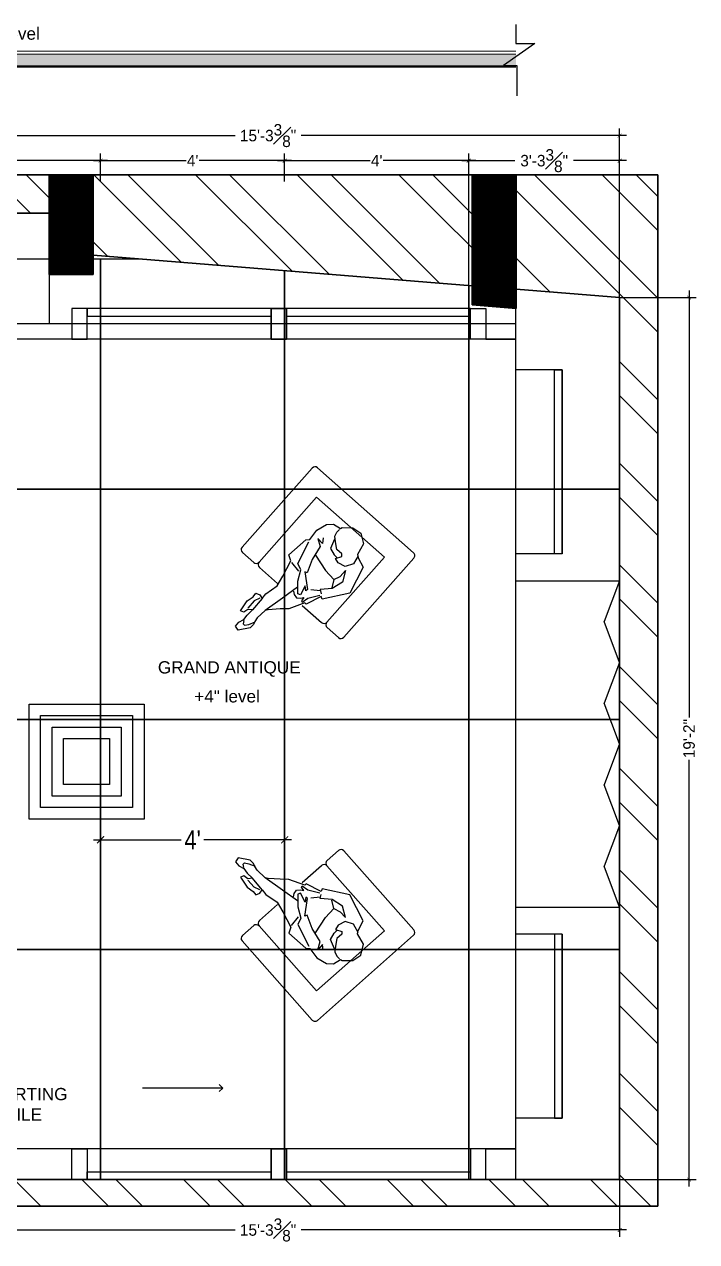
# Model space of a CAD drawing. Header units: inches. Extents: x -109431 to 29005, y -34715 to -1756.
# Drawn here: x -53399.9 to -53224.6, y -17464.5 to -17147 of the extents above; entities that cross this region are included whole.
import ezdxf
from ezdxf.lldxf.tags import DXFTag

# ---------------------------------------------------------------- set-up
doc = ezdxf.new("R2010")
doc.units = ezdxf.units.IN
doc.header["$LTSCALE"] = 0.05
doc.header["$MEASUREMENT"] = 0
doc.header["$PDMODE"] = 3
doc.header["$PDSIZE"] = -4
doc.linetypes.add('ACAD_ISO03W100', pattern=[30, 12, -18])
doc.linetypes.add('DASHED2', pattern=[0.375, 0.25, -0.125])
doc.layers.get('Defpoints').update_dxf_attribs({"linetype": 'DASHED2'})
for name, color, linetype in [('Column', 6, 'Continuous'), ('Flooring Hatch', 251, 'Continuous'), ('Flooring Layout', 7, 'Continuous'), ('Furniture Layout Dotted', 8, 'Continuous'), ('Furniture text & dimension', 7, 'Continuous')]:
    doc.layers.add(name, color=color, linetype=linetype)
for name, color, linetype, lineweight in [('FURNITURE', 1, 'Continuous', 18), ('hatch', 7, 'Continuous', 25), ('WALL', 7, 'Continuous', 35)]:
    doc.layers.add(name, color=color, linetype=linetype, lineweight=lineweight)
doc.styles.add('9-128OF1-4', font='ARIALN.TTF', dxfattribs={"height": 3.0792})
doc.styles.add('PDF Arial', font='arial.ttf')
doc.styles.add('style2', font='stylu.ttf')
tags = doc.linetypes.add('A2-XREF-115_FURN$0$DASHED', pattern=[0.75, 0.5, -0.25]).pattern_tags.tags
tags[6:7] = [DXFTag(74, 4), DXFTag(75, 0), DXFTag(340, '0'), DXFTag(46, 1.0), DXFTag(50, 0.0), DXFTag(44, 0.0), DXFTag(45, 0.0)]
tags[4:5] = [DXFTag(74, 4), DXFTag(75, 0), DXFTag(340, '0'), DXFTag(46, 1.0), DXFTag(50, 0.0), DXFTag(44, 0.0), DXFTag(45, 0.0)]
doc.dimstyles.new('DIM 1-4', dxfattribs={"dimtxt": 3.0792, "dimasz": 1.82, "dimexe": 1.82, "dimexo": 0, "dimgap": 0.09, "dimtad": 0, "dimzin": 0, "dimdsep": 46, "dimlunit": 4, "dimtxsty": '9-128OF1-4', "dimblk": 'ARCHTICK', "dimcen": 1.8125, "dimdle": 1.82, "dimclrd": 8, "dimclre": 8, "dimadec": 0, "dimazin": 0, "dimtfac": 1, "dimtofl": 0, "dimtmove": 0, "dimatfit": 3, "dimldrblk": 'OPEN90', "dimfxl": 1, "dimtolj": 1, "dimtzin": 0, "dimlwd": -1, "dimarcsym": 0})
pattern_1 = [(315, (-49465.42508, 67077.06675), (0.08838834765, 0.08838834765), [])]

# ---------------------------------------------------------------- blocks, each defined once
blk = doc.blocks.new('atlantis')
at = {"layer": 'Furniture Layout Dotted', "linetype": 'A2-XREF-115_FURN$0$DASHED', "ltscale": 250}
for p, q in [((-54421.71, -15539.88), (-54380.71, -15539.88)), ((-54380.71, -15539.88), (-54380.71, -15555.88)), ((-54369.21, -15555.88), (-54369.21, -15550.88)), ((-54369.21, -15550.88), (-54369.21, -15550.88)), ((-54369.21, -15550.88), (-54270.42, -15558.84)), ((-54380.71, -15555.88), (-54369.21, -15555.88)), ((-54380.71, -15555.88), (-54380.71, -15568.77)), ((-54258.92, -15559.77), (-54231.92, -15561.94)), ((-54270.42, -15563.84), (-54258.92, -15564.77)), ((-54231.92, -15791.94), (-54231.92, -15561.94)), ((-54370.78, -15564.77), (-54374.78, -15564.77)), ((-54374.78, -15564.77), (-54374.78, -15572.77)), ((-54322.78, -15564.77), (-54370.78, -15564.77)), ((-54370.78, -15564.77), (-54370.78, -15566.77)), ((-54370.78, -15572.77), (-54370.78, -15564.77)), ((-54370.78, -15566.77), (-54322.78, -15566.77)), ((-54318.78, -15564.77), (-54322.78, -15564.77)), ((-54322.78, -15564.77), (-54322.78, -15572.77)), ((-54322.78, -15566.77), (-54322.78, -15564.77)), ((-54322.78, -15564.77), (-54318.78, -15564.77)), ((-54322.78, -15572.77), (-54322.78, -15564.77)), ((-54270.78, -15564.77), (-54318.78, -15564.77)), ((-54318.78, -15564.77), (-54318.78, -15566.77)), ((-54318.78, -15572.77), (-54318.78, -15564.77)), ((-54318.78, -15564.77), (-54318.78, -15572.77)), ((-54318.78, -15566.77), (-54270.78, -15566.77)), ((-54270.78, -15566.77), (-54270.78, -15564.77)), ((-54270.78, -15564.77), (-54266.78, -15564.77)), ((-54270.78, -15572.77), (-54270.78, -15564.77)), ((-54266.78, -15564.77), (-54266.78, -15572.77)), ((-54258.95, -15791.94), (-54258.95, -15564.76)), ((-54382.64, -15568.77), (-54419.28, -15568.77)), ((-54258.95, -15568.77), (-54382.64, -15568.77)), ((-54382.64, -15572.77), (-54415.28, -15572.77)), ((-54258.95, -15572.77), (-54382.64, -15572.77)), ((-54374.78, -15572.77), (-54370.78, -15572.77)), ((-54322.78, -15572.77), (-54318.78, -15572.77)), ((-54318.78, -15572.77), (-54322.78, -15572.77)), ((-54266.78, -15572.77), (-54270.78, -15572.77)), ((-54266.78, -15572.77), (-54258.95, -15572.77)), ((-54246.94, -15580.76), (-54258.95, -15580.77)), ((-54248.94, -15628.76), (-54248.94, -15580.76)), ((-54248.94, -15580.76), (-54246.94, -15580.76)), ((-54246.94, -15580.76), (-54246.94, -15628.76)), ((-54246.94, -15628.76), (-54246.94, -15580.76)), ((-54330.38, -15627), (-54312.1, -15606.37)), ((-54310.72, -15606.29), (-54285.65, -15628.49)), ((-54310.95, -15613.97), (-54325.96, -15630.92)), ((-54310.93, -15613.99), (-54325.95, -15630.93)), ((-54293.25, -15629.65), (-54310.95, -15613.97)), ((-54293.25, -15629.65), (-54310.93, -15613.99)), ((-54327.35, -15631), (-54330.3, -15628.39)), ((-54308.26, -15646.59), (-54293.25, -15629.65)), ((-54308.26, -15646.59), (-54293.25, -15629.65)), ((-54285.57, -15629.88), (-54303.84, -15650.51)), ((-54246.94, -15628.76), (-54258.94, -15628.77)), ((-54246.94, -15628.76), (-54248.94, -15628.76)), ((-54325.86, -15632.32), (-54321.18, -15636.46)), ((-54258.94, -15635.81), (-54231.92, -15635.81)), ((-54231.92, -15635.81), (-54235.92, -15646.44)), ((-54231.92, -15635.81), (-54231.92, -15720.88)), ((-54314.71, -15642.2), (-54309.65, -15646.68)), ((-54231.92, -15657.08), (-54235.92, -15646.44)), ((-54305.23, -15650.59), (-54308.18, -15647.98)), ((-54231.92, -15657.08), (-54235.92, -15667.71)), ((-54385.92, -15667.94), (-54355.92, -15667.94)), ((-54385.92, -15697.94), (-54385.92, -15667.94)), ((-54355.92, -15667.94), (-54355.92, -15697.94)), ((-54231.92, -15678.34), (-54235.92, -15667.71)), ((-54382.92, -15670.94), (-54358.92, -15670.94)), ((-54382.92, -15694.94), (-54382.92, -15670.94)), ((-54358.92, -15670.94), (-54358.92, -15694.94)), ((-54379.92, -15673.94), (-54361.92, -15673.94)), ((-54379.92, -15691.94), (-54379.92, -15673.94)), ((-54361.92, -15673.94), (-54361.92, -15691.94)), ((-54376.92, -15688.94), (-54376.92, -15676.94)), ((-54376.92, -15676.94), (-54364.92, -15676.94)), ((-54376.92, -15676.94), (-54364.92, -15676.94)), ((-54376.92, -15688.94), (-54376.92, -15676.94)), ((-54364.92, -15676.94), (-54364.92, -15688.94)), ((-54364.92, -15676.94), (-54364.92, -15688.94)), ((-54231.92, -15678.34), (-54235.92, -15688.98)), ((-54364.92, -15688.94), (-54376.92, -15688.94)), ((-54364.92, -15688.94), (-54376.92, -15688.94)), ((-54231.92, -15699.61), (-54235.92, -15688.98)), ((-54361.92, -15691.94), (-54379.92, -15691.94)), ((-54358.92, -15694.94), (-54382.92, -15694.94)), ((-54355.92, -15697.94), (-54385.92, -15697.94)), ((-54231.92, -15699.61), (-54235.92, -15710.24)), ((-54305.23, -15706.11), (-54308.18, -15708.72)), ((-54285.57, -15726.82), (-54303.84, -15706.19)), ((-54314.71, -15714.5), (-54309.65, -15710.02)), ((-54308.26, -15710.11), (-54293.25, -15727.05)), ((-54308.26, -15710.11), (-54293.25, -15727.05)), ((-54231.92, -15720.88), (-54235.92, -15710.24)), ((-54325.86, -15724.38), (-54321.18, -15720.24)), ((-54258.94, -15720.88), (-54231.92, -15720.88)), ((-54258.94, -15720.88), (-54246.94, -15720.88)), ((-54327.35, -15725.7), (-54330.3, -15728.31)), ((-54310.95, -15742.73), (-54325.96, -15725.78)), ((-54310.93, -15742.72), (-54325.95, -15725.77)), ((-54293.25, -15727.05), (-54310.95, -15742.73)), ((-54293.25, -15727.05), (-54310.93, -15742.72)), ((-54310.72, -15750.41), (-54285.65, -15728.21)), ((-54246.94, -15727.92), (-54258.94, -15727.92)), ((-54246.94, -15727.92), (-54248.94, -15727.92)), ((-54248.94, -15727.92), (-54248.94, -15775.92)), ((-54246.94, -15775.92), (-54246.94, -15727.92)), ((-54246.94, -15727.92), (-54246.94, -15775.92)), ((-54330.38, -15729.7), (-54312.1, -15750.33)), ((-54246.94, -15775.92), (-54258.95, -15775.92)), ((-54248.94, -15775.92), (-54246.94, -15775.92)), ((-54258.95, -15783.92), (-54415.28, -15783.92)), ((-54374.78, -15791.92), (-54374.78, -15783.92)), ((-54374.78, -15783.92), (-54370.78, -15783.92)), ((-54370.78, -15783.92), (-54370.78, -15791.92)), ((-54322.78, -15791.92), (-54322.78, -15783.92)), ((-54322.78, -15783.92), (-54318.78, -15783.92)), ((-54318.78, -15783.92), (-54322.78, -15783.92)), ((-54322.78, -15783.92), (-54322.78, -15791.92)), ((-54318.78, -15783.92), (-54318.78, -15791.92)), ((-54318.78, -15791.92), (-54318.78, -15783.92)), ((-54266.78, -15783.92), (-54270.78, -15783.92)), ((-54270.78, -15783.92), (-54270.78, -15791.92)), ((-54266.78, -15791.92), (-54266.78, -15783.92)), ((-54266.78, -15783.92), (-54258.95, -15783.92)), ((-54660.71, -15791.88), (-54231.92, -15791.94)), ((-54370.78, -15791.92), (-54374.78, -15791.92)), ((-54370.78, -15791.92), (-54370.78, -15789.92)), ((-54370.78, -15789.92), (-54322.78, -15789.92)), ((-54322.78, -15791.92), (-54370.78, -15791.92)), ((-54322.78, -15789.92), (-54322.78, -15791.92)), ((-54318.78, -15791.92), (-54322.78, -15791.92)), ((-54322.78, -15791.92), (-54318.78, -15791.92)), ((-54318.78, -15791.92), (-54318.78, -15789.92)), ((-54318.78, -15789.92), (-54270.78, -15789.92)), ((-54270.78, -15791.92), (-54318.78, -15791.92)), ((-54270.78, -15789.92), (-54270.78, -15791.92)), ((-54270.78, -15791.92), (-54266.78, -15791.92)), ((-54246.94, -15791.94), (-54246.94, -15791.94))]:
    blk.add_line(p, q, dxfattribs=at)
for points in [[(-54327.64, -15643.34), (-54328.88, -15643.23), (-54329.95, -15643.94), (-54330.79, -15643.64), (-54329.01, -15641.01), (-54327.49, -15639.93), (-54326.79, -15639), (-54325.76, -15639.47), (-54325.12, -15640.37), (-54324.14, -15639.14), (-54321.21, -15637.08), (-54319.78, -15634.59), (-54317.68, -15630.59), (-54318.18, -15629.04), (-54313.73, -15625.13), (-54312.74, -15625.01), (-54310.89, -15622.56), (-54308.4, -15621.11), (-54306.53, -15621), (-54304.7, -15622.18), (-54304.31, -15621.86), (-54301.49, -15621.93), (-54299.41, -15623.33), (-54298.71, -15626.16), (-54300.25, -15628.89), (-54300.13, -15629.76), (-54298.81, -15632.26), (-54302.27, -15639.04), (-54309.51, -15640.59), (-54309.78, -15639.91), (-54313.65, -15641.9), (-54313.97, -15641.51), (-54318.21, -15643.06), (-54320.44, -15643.08), (-54323.53, -15643.32), (-54324.34, -15643.49), (-54326.4, -15645.43), (-54327.04, -15646.41), (-54327.4, -15647.19), (-54328.29, -15648.07), (-54331.36, -15648.66), (-54332.07, -15647.59), (-54331.19, -15646.6), (-54329.89, -15645.88), (-54329.08, -15644.71)], [(-54327.64, -15713.36), (-54328.88, -15713.47), (-54329.95, -15712.76), (-54330.79, -15713.06), (-54329.01, -15715.69), (-54327.49, -15716.78), (-54326.79, -15717.7), (-54325.76, -15717.23), (-54325.12, -15716.33), (-54324.14, -15717.57), (-54321.21, -15719.62), (-54319.78, -15722.11), (-54317.68, -15726.11), (-54318.18, -15727.66), (-54313.73, -15731.57), (-54312.74, -15731.69), (-54310.89, -15734.14), (-54308.4, -15735.59), (-54306.53, -15735.7), (-54304.7, -15734.52), (-54304.31, -15734.84), (-54301.49, -15734.77), (-54299.41, -15733.37), (-54298.71, -15730.54), (-54300.25, -15727.81), (-54300.13, -15726.94), (-54298.81, -15724.44), (-54302.27, -15717.66), (-54309.51, -15716.11), (-54309.78, -15716.79), (-54313.65, -15714.8), (-54313.97, -15715.19), (-54318.21, -15713.64), (-54320.44, -15713.63), (-54323.53, -15713.38), (-54324.34, -15713.21), (-54326.4, -15711.27), (-54327.04, -15710.29), (-54327.4, -15709.51), (-54328.29, -15708.63), (-54331.36, -15708.04), (-54332.07, -15709.11), (-54331.19, -15710.1), (-54329.89, -15710.82), (-54329.08, -15711.99)]]:
    blk.add_lwpolyline(points, close=True, dxfattribs=at)
for points in [[(-54309.25, -15624.57), (-54309.39, -15626.1), (-54310.59, -15624.71), (-54310.05, -15626.84), (-54312.13, -15630.2), (-54313.44, -15633.68), (-54313.99, -15633.42), (-54313.35, -15638.07), (-54313.75, -15638.39), (-54313.94, -15637.11), (-54315.15, -15639.47), (-54315.81, -15639.22), (-54315.83, -15635.88), (-54315.08, -15632.9), (-54315.88, -15631.3), (-54312.94, -15625.61)], [(-54300.11, -15629.23), (-54301.33, -15631.36), (-54303.51, -15632.08), (-54305.33, -15631.13), (-54306.05, -15629.94), (-54304.38, -15629.43), (-54304.36, -15628.79), (-54305.66, -15627.63), (-54306.01, -15625.66), (-54306.22, -15624.15), (-54305.7, -15623.06), (-54304.98, -15622.37)], [(-54306.24, -15624.91), (-54307.32, -15627.38), (-54306.34, -15629.02), (-54305.65, -15629.74)], [(-54317.48, -15630.99), (-54315.64, -15633.28)], [(-54311.26, -15629.09), (-54308.61, -15633.09), (-54306.48, -15635.43), (-54304.77, -15634.62), (-54303.39, -15633.07), (-54304.21, -15636.11), (-54306.92, -15637.8), (-54310.01, -15638.04), (-54309.77, -15639.14)], [(-54306.48, -15635.43), (-54306.99, -15637.63)], [(-54325.71, -15640.29), (-54327.25, -15641.02), (-54328.9, -15642.88)], [(-54325.12, -15640.37), (-54327.64, -15643.34)], [(-54315.91, -15637.46), (-54319.85, -15640.28), (-54324.34, -15643.49)], [(-54316.96, -15638.52), (-54316.8, -15639.34), (-54316.16, -15640.23), (-54315.1, -15640.29), (-54314.29, -15640.12), (-54314.88, -15641.04), (-54314.74, -15641.38), (-54313.27, -15640.35), (-54310.1, -15639.52)], [(-54309.99, -15638.39), (-54312.41, -15638.13)], [(-54329.93, -15646.17), (-54330.11, -15647), (-54329.74, -15647.33), (-54328.58, -15647.15), (-54326.92, -15646.52)], [(-54329.93, -15710.53), (-54330.11, -15709.7), (-54329.74, -15709.37), (-54328.58, -15709.55), (-54326.92, -15710.18)], [(-54325.12, -15716.33), (-54327.64, -15713.36)], [(-54315.91, -15719.24), (-54319.85, -15716.42), (-54324.34, -15713.21)], [(-54325.71, -15716.41), (-54327.25, -15715.68), (-54328.9, -15713.82)], [(-54316.96, -15718.18), (-54316.8, -15717.37), (-54316.16, -15716.47), (-54315.1, -15716.41), (-54314.29, -15716.58), (-54314.88, -15715.66), (-54314.74, -15715.32), (-54313.27, -15716.35), (-54310.1, -15717.19)], [(-54309.25, -15732.13), (-54309.39, -15730.6), (-54310.59, -15731.99), (-54310.05, -15729.86), (-54312.13, -15726.5), (-54313.44, -15723.02), (-54313.99, -15723.28), (-54313.35, -15718.63), (-54313.75, -15718.31), (-54313.94, -15719.59), (-54315.15, -15717.23), (-54315.81, -15717.48), (-54315.83, -15720.83), (-54315.08, -15723.8), (-54315.88, -15725.4), (-54312.94, -15731.09)], [(-54309.99, -15718.31), (-54312.41, -15718.57)], [(-54311.26, -15727.61), (-54308.61, -15723.61), (-54306.48, -15721.28), (-54304.77, -15722.08), (-54303.39, -15723.63), (-54304.21, -15720.59), (-54306.92, -15718.9), (-54310.01, -15718.66), (-54309.77, -15717.56)], [(-54306.48, -15721.28), (-54306.99, -15719.07)], [(-54317.48, -15725.71), (-54315.64, -15723.42)], [(-54300.11, -15727.47), (-54301.33, -15725.34), (-54303.51, -15724.62), (-54305.33, -15725.57), (-54306.05, -15726.76), (-54304.38, -15727.27), (-54304.36, -15727.91), (-54305.66, -15729.07), (-54306.01, -15731.04), (-54306.22, -15732.55), (-54305.7, -15733.64), (-54304.98, -15734.33)], [(-54306.24, -15731.79), (-54307.32, -15729.32), (-54306.34, -15727.68), (-54305.65, -15726.96)]]:
    blk.add_lwpolyline(points, dxfattribs=at)
for centre, start, end in [((-54311.37, -15607.03), 48.4607, 138.4607), ((-54329.64, -15627.65), 138.4607, 228.4607), ((-54326.7, -15630.26), 228.4607, 318.4607), ((-54325.21, -15631.58), 138.4607, 228.4607), ((-54286.31, -15629.23), 318.4607, 48.4607), ((-54309, -15645.94), 228.4607, 318.4607), ((-54307.53, -15647.25), 138.4607, 228.4607), ((-54304.58, -15649.86), 228.4607, 318.4607), ((-54304.58, -15706.84), 41.5393, 131.5393), ((-54309, -15710.76), 41.5393, 131.5393), ((-54307.53, -15709.45), 131.5393, 221.5393), ((-54326.7, -15726.44), 41.5393, 131.5393), ((-54325.21, -15725.12), 131.5393, 221.5393), ((-54329.64, -15729.05), 131.5393, 221.5393), ((-54286.31, -15727.47), 311.5393, 41.5393), ((-54311.37, -15749.67), 221.5393, 311.5393)]:
    blk.add_arc(centre, 0.984, start, end, dxfattribs=at)
blk = doc.blocks.new('_ArchTick')
at = {"color": 0, "const_width": 0.15}
blk.add_lwpolyline([(-0.5, -0.5), (0.5, 0.5)], dxfattribs=at)
blk = doc.blocks.new('*D304')
at = {"layer": 'Defpoints', "color": 0, "ltscale": 50, "transparency": 16777216}
for p in [(-53380.04, -17182.57), (-53380.04, -17188.01), (-53428.04, -17198.01)]:
    blk.add_point(p, dxfattribs=at)
at = {"layer": 'Furniture text & dimension', "color": 8, "ltscale": 50, "transparency": 16777216}
for p, q in [((-53429.86, -17182.57), (-53405.76, -17182.57)), ((-53378.22, -17182.57), (-53402.33, -17182.57))]:
    blk.add_line(p, q, dxfattribs=at)
at = {"layer": 'Furniture text & dimension', "color": 8, "lineweight": -2, "ltscale": 50, "transparency": 16777216}
for p, q in [((-53428.04, -17198.01), (-53428.04, -17180.75)), ((-53380.04, -17188.01), (-53380.04, -17180.75))]:
    blk.add_line(p, q, dxfattribs=at)
at = {"layer": 'Furniture text & dimension', "color": 8, "ltscale": 50, "transparency": 16777216, "rotation": 180}
blk.add_blockref('_ArchTick', (-53428.04, -17182.57), dxfattribs=at)
at = {"layer": 'Furniture text & dimension', "color": 8, "ltscale": 50, "transparency": 16777216}
blk.add_blockref('_ArchTick', (-53380.04, -17182.57), dxfattribs=at)
at = {"layer": 'Furniture text & dimension', "color": 0, "ltscale": 50, "transparency": 16777216, "insert": (-53404.04, -17182.57), "char_height": 3, "attachment_point": 5, "style": 'style2'}
blk.add_mtext("\\A1;4'", dxfattribs=at)
blk = doc.blocks.new('_Open90')
at = {"color": 0, "linetype": 'ByBlock', "lineweight": -2}
for p, q in [((0, 0), (-1, 0)), ((-0.5, 0.5), (0, 0)), ((0, 0), (-0.5, -0.5))]:
    blk.add_line(p, q, dxfattribs=at)
blk = doc.blocks.new('*D305')
at = {"layer": 'Defpoints', "color": 0, "ltscale": 50, "transparency": 16777216}
for p in [(-53332.04, -17182.57), (-53380.04, -17188.01), (-53332.04, -17188.01)]:
    blk.add_point(p, dxfattribs=at)
at = {"layer": 'Furniture text & dimension', "color": 8, "ltscale": 50, "transparency": 16777216}
for p, q in [((-53381.86, -17182.57), (-53357.76, -17182.57)), ((-53330.22, -17182.57), (-53354.33, -17182.57))]:
    blk.add_line(p, q, dxfattribs=at)
at = {"layer": 'Furniture text & dimension', "color": 8, "lineweight": -2, "ltscale": 50, "transparency": 16777216}
for p, q in [((-53380.04, -17188.01), (-53380.04, -17180.75)), ((-53332.04, -17188.01), (-53332.04, -17180.75))]:
    blk.add_line(p, q, dxfattribs=at)
at = {"layer": 'Furniture text & dimension', "color": 8, "ltscale": 50, "transparency": 16777216, "rotation": 180}
blk.add_blockref('_ArchTick', (-53380.04, -17182.57), dxfattribs=at)
at = {"layer": 'Furniture text & dimension', "color": 8, "ltscale": 50, "transparency": 16777216}
blk.add_blockref('_ArchTick', (-53332.04, -17182.57), dxfattribs=at)
at = {"layer": 'Furniture text & dimension', "color": 0, "ltscale": 50, "transparency": 16777216, "insert": (-53356.04, -17182.57), "char_height": 3, "attachment_point": 5, "style": 'style2'}
blk.add_mtext("\\A1;4'", dxfattribs=at)
blk = doc.blocks.new('*D306')
at = {"layer": 'Defpoints', "color": 0, "ltscale": 50, "transparency": 16777216}
for p in [(-53284.04, -17182.57), (-53332.04, -17188.01), (-53284.04, -17188.01)]:
    blk.add_point(p, dxfattribs=at)
at = {"layer": 'Furniture text & dimension', "color": 8, "ltscale": 50, "transparency": 16777216}
for p, q in [((-53333.86, -17182.57), (-53309.76, -17182.57)), ((-53282.22, -17182.57), (-53306.33, -17182.57))]:
    blk.add_line(p, q, dxfattribs=at)
at = {"layer": 'Furniture text & dimension', "color": 8, "lineweight": -2, "ltscale": 50, "transparency": 16777216}
for p, q in [((-53332.04, -17188.01), (-53332.04, -17180.75)), ((-53284.04, -17188.01), (-53284.04, -17180.75))]:
    blk.add_line(p, q, dxfattribs=at)
at = {"layer": 'Furniture text & dimension', "color": 8, "ltscale": 50, "transparency": 16777216, "rotation": 180}
blk.add_blockref('_ArchTick', (-53332.04, -17182.57), dxfattribs=at)
at = {"layer": 'Furniture text & dimension', "color": 8, "ltscale": 50, "transparency": 16777216}
blk.add_blockref('_ArchTick', (-53284.04, -17182.57), dxfattribs=at)
at = {"layer": 'Furniture text & dimension', "color": 0, "ltscale": 50, "transparency": 16777216, "insert": (-53308.04, -17182.57), "char_height": 3, "attachment_point": 5, "style": 'style2'}
blk.add_mtext("\\A1;4'", dxfattribs=at)
blk = doc.blocks.new('*D307')
at = {"layer": 'Defpoints', "color": 0, "ltscale": 50, "transparency": 16777216}
for p in [(-53244.68, -17182.57), (-53284.04, -17216.9), (-53244.68, -17220.07)]:
    blk.add_point(p, dxfattribs=at)
at = {"layer": 'Furniture text & dimension', "color": 8, "ltscale": 50, "transparency": 16777216}
for p, q in [((-53285.86, -17182.57), (-53272, -17182.57)), ((-53242.86, -17182.57), (-53256.72, -17182.57))]:
    blk.add_line(p, q, dxfattribs=at)
at = {"layer": 'Furniture text & dimension', "color": 8, "lineweight": -2, "ltscale": 50, "transparency": 16777216}
for p, q in [((-53284.04, -17216.9), (-53284.04, -17180.75)), ((-53244.68, -17220.07), (-53244.68, -17180.75))]:
    blk.add_line(p, q, dxfattribs=at)
at = {"layer": 'Furniture text & dimension', "color": 8, "ltscale": 50, "transparency": 16777216, "rotation": 180}
blk.add_blockref('_ArchTick', (-53284.04, -17182.57), dxfattribs=at)
at = {"layer": 'Furniture text & dimension', "color": 8, "ltscale": 50, "transparency": 16777216}
blk.add_blockref('_ArchTick', (-53244.68, -17182.57), dxfattribs=at)
at = {"layer": 'Furniture text & dimension', "color": 0, "ltscale": 50, "transparency": 16777216, "insert": (-53264.36, -17182.57), "char_height": 3, "attachment_point": 5, "style": 'style2'}
blk.add_mtext('\\A1;3\'-3{\\H1x;\\S3#8;}"', dxfattribs=at)
blk = doc.blocks.new('*D336')
at = {"layer": 'Defpoints', "color": 0, "ltscale": 50, "transparency": 16777216}
for p in [(-53380.04, -17358.27), (-53380.04, -17359.68), (-53332.04, -17358.27)]:
    blk.add_point(p, dxfattribs=at)
at = {"layer": 'Flooring Layout', "color": 8, "linetype": 'ACAD_ISO03W100', "ltscale": 50, "transparency": 16777216}
for p, q in [((-53381.86, -17359.68), (-53358.1, -17359.68)), ((-53330.22, -17359.68), (-53353.98, -17359.68))]:
    blk.add_line(p, q, dxfattribs=at)
at = {"layer": 'Flooring Layout', "color": 8, "linetype": 'ACAD_ISO03W100', "lineweight": -2, "ltscale": 50, "transparency": 16777216}
for p, q in [((-53380.04, -17358.27), (-53380.04, -17361.5)), ((-53332.04, -17358.27), (-53332.04, -17361.5))]:
    blk.add_line(p, q, dxfattribs=at)
at = {"layer": 'Flooring Layout', "color": 8, "ltscale": 50, "transparency": 16777216, "xscale": 1.82, "yscale": 1.82, "zscale": 1.82, "rotation": 180}
blk.add_blockref('_ArchTick', (-53380.04, -17359.68), dxfattribs=at)
at = {"layer": 'Flooring Layout', "color": 8, "ltscale": 50, "transparency": 16777216, "xscale": 1.82, "yscale": 1.82, "zscale": 1.82}
blk.add_blockref('_ArchTick', (-53332.04, -17359.68), dxfattribs=at)
at = {"layer": 'Flooring Layout', "color": 0, "ltscale": 50, "transparency": 16777216, "insert": (-53356.04, -17359.68), "char_height": 3.0792, "attachment_point": 5, "style": '9-128OF1-4', "bg_fill": 3, "box_fill_scale": 1.25, "bg_fill_color": 256, "bg_fill_true_color": 13158600, "bg_fill_transparency": 0}
blk.add_mtext("\\A1;{\\H1.6238x;4'}", dxfattribs=at)
blk = doc.blocks.new('*D339')
at = {"layer": 'Defpoints', "color": 0, "ltscale": 50, "transparency": 16777216}
for p in [(-53244.68, -17176.03), (-53428.04, -17186.23), (-53244.68, -17186.23)]:
    blk.add_point(p, dxfattribs=at)
at = {"layer": 'Furniture text & dimension', "color": 8, "ltscale": 50, "transparency": 16777216}
for p, q in [((-53429.86, -17176.03), (-53344.96, -17176.03)), ((-53242.86, -17176.03), (-53327.77, -17176.03))]:
    blk.add_line(p, q, dxfattribs=at)
at = {"layer": 'Furniture text & dimension', "color": 8, "lineweight": -2, "ltscale": 50, "transparency": 16777216}
for p, q in [((-53428.04, -17186.23), (-53428.04, -17174.21)), ((-53244.68, -17186.23), (-53244.68, -17174.21))]:
    blk.add_line(p, q, dxfattribs=at)
at = {"layer": 'Furniture text & dimension', "color": 8, "ltscale": 50, "transparency": 16777216, "rotation": 180}
blk.add_blockref('_ArchTick', (-53428.04, -17176.03), dxfattribs=at)
at = {"layer": 'Furniture text & dimension', "color": 8, "ltscale": 50, "transparency": 16777216}
blk.add_blockref('_ArchTick', (-53244.68, -17176.03), dxfattribs=at)
at = {"layer": 'Furniture text & dimension', "color": 0, "ltscale": 50, "transparency": 16777216, "insert": (-53336.36, -17176.03), "char_height": 3, "attachment_point": 5, "style": 'style2'}
blk.add_mtext('\\A1;15\'-3{\\H1x;\\S3#8;}"', dxfattribs=at)
blk = doc.blocks.new('*D357')
at = {"layer": 'Defpoints', "color": 0, "ltscale": 50, "transparency": 16777216}
for p in [(-53244.68, -17218.29), (-53244.68, -17448.29), (-53226.57, -17448.29)]:
    blk.add_point(p, dxfattribs=at)
at = {"layer": 'Furniture text & dimension', "color": 8, "lineweight": -2, "ltscale": 50, "transparency": 16777216}
for p, q in [((-53244.68, -17218.29), (-53224.75, -17218.29)), ((-53244.68, -17448.29), (-53224.75, -17448.29))]:
    blk.add_line(p, q, dxfattribs=at)
at = {"layer": 'Furniture text & dimension', "color": 8, "ltscale": 50, "transparency": 16777216}
for p, q in [((-53226.57, -17216.47), (-53226.57, -17327.76)), ((-53226.57, -17450.11), (-53226.57, -17338.83))]:
    blk.add_line(p, q, dxfattribs=at)
for p, rotation in [((-53226.57, -17218.29), 90), ((-53226.57, -17448.29), 270)]:
    blk.add_blockref('_ArchTick', p, dxfattribs=dict(at, rotation=rotation))
at = {"layer": 'Furniture text & dimension', "color": 0, "ltscale": 50, "transparency": 16777216, "insert": (-53226.57, -17333.29), "char_height": 3, "attachment_point": 5, "rotation": 90, "style": 'style2'}
blk.add_mtext('\\A1;19\'-2"', dxfattribs=at)
blk = doc.blocks.new('*D358')
at = {"layer": 'Defpoints', "color": 0, "ltscale": 50, "transparency": 16777216}
for p in [(-53428.04, -17448.27), (-53244.68, -17448.29), (-53244.68, -17461.43)]:
    blk.add_point(p, dxfattribs=at)
at = {"layer": 'Furniture text & dimension', "color": 8, "lineweight": -2, "ltscale": 50, "transparency": 16777216}
for p, q in [((-53428.04, -17448.27), (-53428.04, -17463.25)), ((-53244.68, -17448.29), (-53244.68, -17463.25))]:
    blk.add_line(p, q, dxfattribs=at)
at = {"layer": 'Furniture text & dimension', "color": 8, "ltscale": 50, "transparency": 16777216}
for p, q in [((-53429.86, -17461.43), (-53344.96, -17461.43)), ((-53242.86, -17461.43), (-53327.77, -17461.43))]:
    blk.add_line(p, q, dxfattribs=at)
at = {"layer": 'Furniture text & dimension', "color": 8, "ltscale": 50, "transparency": 16777216, "rotation": 180}
blk.add_blockref('_ArchTick', (-53428.04, -17461.43), dxfattribs=at)
at = {"layer": 'Furniture text & dimension', "color": 8, "ltscale": 50, "transparency": 16777216}
blk.add_blockref('_ArchTick', (-53244.68, -17461.43), dxfattribs=at)
at = {"layer": 'Furniture text & dimension', "color": 0, "ltscale": 50, "transparency": 16777216, "insert": (-53336.36, -17461.43), "char_height": 3, "attachment_point": 5, "style": 'style2'}
blk.add_mtext('\\A1;15\'-3{\\H1x;\\S3#8;}"', dxfattribs=at)

msp = doc.modelspace()

# ---------------------------------------------------------------- hatches: boundary and pattern name
at = {"layer": 'Column', "ltscale": 0.25}
h = msp.add_hatch(dxfattribs=at)
h.set_pattern_fill('ANSI31', color=1, angle=270)
h.set_pattern_definition(pattern_1)
h.paths.add_polyline_path([(-53381.97755, -17212.2335), (-53381.97755, -17186.2335), (-53393.47755, -17186.2335), (-53393.47755, -17212.2335)])
h = msp.add_hatch(dxfattribs=at)
h.set_pattern_fill('ANSI31', color=1, angle=270)
h.set_pattern_definition(pattern_1)
h.paths.add_polyline_path([(-53271.68125, -17221.11953), (-53271.68125, -17186.2335), (-53283.18125, -17186.2335), (-53283.18125, -17220.19303)])
at = {"layer": 'FURNITURE', "ltscale": 50}
h = msp.add_hatch(dxfattribs=at)
h.set_pattern_fill('AR-SAND', color=44, scale=0.5)
h.set_pattern_definition([(37.5, (-755.2002, 576.6796), (-0.031496679, 0.963411885), [0, -0.76, 0, -0.85, 0, -0.8125]), (7.5, (-755.2002, 576.6796), (0.884888353, 1.411073033), [0, -0.41, 0, -0.685, 0, -0.2625]), (327.5, (-755.8152, 576.6796), (1.557070931, 0.002829527), [0, -0.25, 0, -0.9, 0, -1.175]), (317.5, (-755.8152, 576.6796), (1.503063302, 0.438837782), [0, -0.125, 0, -0.59, 0, -0.675])])
h.paths.add_polyline_path([(-53428.0423, -17158.04147), (-53271.67917, -17158.04147), (-53271.7497, -17155.54147), (-53271.71443, -17154.79147), (-53429.0423, -17154.79147), (-53429.0423, -17155.66647), (-53428.5423, -17155.54147), (-53428.0423, -17155.76946)])
at = {"layer": 'hatch', "ltscale": 0.25}
h = msp.add_hatch(dxfattribs=at)
h.set_pattern_fill('ANSI32', color=8, scale=50, angle=270)
h.set_pattern_definition([(315, (-1616.29, 0.002), (13.258252, 13.258252), []), (315, (-1616.29, -8.837), (13.258252, 13.258252), [])])
h.paths.add_polyline_path([(-53244.68125, -17218.29479), (-53244.68125, -17448.29479), (-53673.47797, -17448.2335), (-53673.47797, -17455.2335), (-53234.68125, -17455.2335), (-53234.68125, -17186.2335), (-53417.45879, -17186.2335), (-53417.45879, -17196.2335), (-53393.47755, -17196.2335), (-53381.97755, -17196.2335), (-53381.97755, -17207.2335), (-53283.18125, -17215.19303), (-53271.68125, -17216.11953)])
h.paths.add_polyline_path([(-53272.09569, -17215.08883), (-53272.09569, -17222.18024), (-53263.85285, -17222.18024), (-53263.85285, -17215.08883)], flags=24)

# ---------------------------------------------------------------- linework, layer by layer
at = {"layer": 'Flooring Layout', "ltscale": 50}
for p, q in [((-53271.71443, -17147.02677), (-53271.71443, -17152.04973)), ((-53266.76016, -17152.04973), (-53274.99305, -17157.8007)), ((-53271.71443, -17152.04973), (-53266.76016, -17152.04973)), ((-53274.99305, -17157.8007), (-53271.49585, -17157.8007)), ((-53271.49585, -17157.8007), (-53271.49585, -17165.66274)), ((-53428.0423, -17448.26858), (-53244.68125, -17448.29479))]:
    msp.add_line(p, q, dxfattribs=at)
at = {"layer": 'Flooring Layout', "color": 9, "ltscale": 50, "true_color": 0xc7c8ca}
for points in [[(-53393.47755, -17208.26858), (-53428.0423, -17208.26858), (-53428.0423, -17196.2335), (-53393.47755, -17196.2335)], [(-53380.0423, -17268.26858), (-53428.0423, -17268.26858), (-53428.0423, -17328.26858), (-53380.0423, -17328.26858)], [(-53332.0423, -17268.26858), (-53380.0423, -17268.26858), (-53380.0423, -17328.26858), (-53332.0423, -17328.26858)], [(-53284.0423, -17268.26858), (-53332.0423, -17268.26858), (-53332.0423, -17328.26858), (-53284.0423, -17328.26858)], [(-53244.68125, -17268.26858), (-53284.0423, -17268.26858), (-53284.0423, -17328.26858), (-53244.68125, -17328.26858)], [(-53380.0423, -17328.26858), (-53428.0423, -17328.26858), (-53428.0423, -17388.26858), (-53380.0423, -17388.26858)], [(-53332.0423, -17328.26858), (-53380.0423, -17328.26858), (-53380.0423, -17388.26858), (-53332.0423, -17388.26858)], [(-53284.0423, -17328.26858), (-53332.0423, -17328.26858), (-53332.0423, -17388.26858), (-53284.0423, -17388.26858)], [(-53244.68125, -17328.26858), (-53284.0423, -17328.26858), (-53284.0423, -17388.26858), (-53244.68125, -17388.26858)], [(-53380.0423, -17388.26858), (-53428.0423, -17388.26858), (-53428.0423, -17448.26858), (-53380.0423, -17448.26858)], [(-53332.0423, -17388.26858), (-53380.0423, -17388.26858), (-53380.0423, -17448.26858), (-53332.0423, -17448.26858)], [(-53284.0423, -17388.26858), (-53332.0423, -17388.26858), (-53332.0423, -17448.26858), (-53284.0423, -17448.26858)], [(-53244.68125, -17388.26858), (-53284.0423, -17388.26858), (-53284.0423, -17448.26858), (-53244.68125, -17448.26858)]]:
    msp.add_lwpolyline(points, close=True, dxfattribs=at)
for points in [[(-53393.47755, -17208.26858), (-53428.0423, -17208.26858), (-53428.0423, -17268.26858), (-53380.0423, -17268.26858), (-53380.0423, -17208.26858), (-53381.97755, -17208.26858)], [(-53369.1298, -17208.26858), (-53380.0423, -17208.26858), (-53380.0423, -17268.26858), (-53332.0423, -17268.26858), (-53332.0423, -17211.25654)], [(-53332.0423, -17211.25654), (-53332.0423, -17268.26858), (-53284.0423, -17268.26858), (-53284.0423, -17215.12366)], [(-53284.0423, -17215.12366), (-53284.0423, -17268.26858), (-53244.68125, -17268.26858), (-53244.68125, -17218.29479)]]:
    msp.add_lwpolyline(points, dxfattribs=at)
at = {"layer": 'FURNITURE', "color": 30, "ltscale": 50, "true_color": 0xf26722}
for p, q in [((-53429.7923, -17154.04147), (-53271.71443, -17154.04147)), ((-53429.0423, -17154.79147), (-53271.71443, -17154.79147))]:
    msp.add_line(p, q, dxfattribs=at)
at = {"layer": 'FURNITURE', "color": 30, "lineweight": 50, "ltscale": 50, "true_color": 0xf26722}
msp.add_line((-53512.89837, -17158.04147), (-53271.71443, -17158.04147), dxfattribs=at)
at = {"layer": 'FURNITURE', "ltscale": 50}
msp.add_line((-53259.69784, -17448.29264), (-53259.69784, -17448.29479), dxfattribs=at)
at = {"layer": 'WALL', "ltscale": 0.25}
for p, q in [((-53673.47755, -17448.2335), (-53244.68125, -17448.29479)), ((-53855.97755, -17455.2335), (-53234.68125, -17455.2335))]:
    msp.add_line(p, q, dxfattribs=at)
for points in [[(-53670.97755, -17186.2335), (-53651.97755, -17186.2335), (-53610.47755, -17186.2335), (-53234.68125, -17186.2335)], [(-53283.18125, -17186.2335), (-53283.18125, -17220.19303)], [(-53271.68125, -17186.2335), (-53271.68125, -17221.11953)], [(-53234.68125, -17455.2335), (-53234.68125, -17186.2335)], [(-53460.47755, -17196.2335), (-53446.47755, -17196.2335), (-53446.47755, -17201.2335), (-53434.47755, -17201.2335), (-53434.47755, -17196.2335), (-53393.47755, -17196.2335), (-53393.47755, -17212.2335), (-53381.97755, -17212.2335), (-53381.97755, -17207.2335), (-53381.97755, -17207.2335)], [(-53381.97755, -17207.2335), (-53283.18125, -17215.19303)], [(-53271.68125, -17216.11953), (-53244.68125, -17218.29479)], [(-53244.68125, -17448.29479), (-53244.68125, -17218.29479)], [(-53283.18125, -17220.19303), (-53271.68125, -17221.11953)]]:
    msp.add_lwpolyline(points, dxfattribs=at)
msp.add_lwpolyline([(-53381.97755, -17212.2335), (-53381.97755, -17186.2335), (-53393.47755, -17186.2335), (-53393.47755, -17212.2335)], close=True, dxfattribs=at)

# ---------------------------------------------------------------- block references
at = {"layer": 'FURNITURE'}
msp.add_blockref('atlantis', (987.23736, -1656.35358), dxfattribs=at)

# ---------------------------------------------------------------- texts
at = {"layer": 'Flooring Hatch', "color": 1, "char_height": 3.1965877, "attachment_point": 4, "style": 'PDF Arial'}
for s, insert, width in [('\\pi23.19051;+4" level', (-53436.16574, -17149.45868), 62.9199867), ('GRAND ANTIQUE', (-53365.09242, -17315.14797), 62.9199867), ('\\pi23.19051;+4" level', (-53378.7953, -17322.28715), 62.9199867), ('\\pi3.94734,t10.34051;STARTING\\P\\pi10.45281,t16.84598;TILE', (-53415.18415, -17428.65303), 29.9916857)]:
    msp.add_mtext(s, dxfattribs=dict(at, insert=insert, width=width))

# ---------------------------------------------------------------- dimensions: what is measured, and where the dimension line sits
at = {"layer": 'Furniture text & dimension', "ltscale": 50}
for base, p1, p2, picture, middle in [((-53244.68125, -17176.03081), (-53428.0423, -17186.2335), (-53244.68125, -17186.2335), '*D339', (-53336.36177, -17176.03081)), ((-53244.68125, -17182.57114), (-53284.0423, -17216.8964), (-53244.68125, -17220.06753), '*D307', (-53264.36177, -17182.57114)), ((-53380.0423, -17182.57114), (-53428.0423, -17198.00624), (-53380.0423, -17188.00624), '*D304', (-53404.0423, -17182.57114)), ((-53332.0423, -17182.57114), (-53380.0423, -17188.00624), (-53332.0423, -17188.00624), '*D305', (-53356.0423, -17182.57114)), ((-53284.0423, -17182.57114), (-53332.0423, -17188.00624), (-53284.0423, -17188.00624), '*D306', (-53308.0423, -17182.57114)), ((-53244.68125, -17461.43137), (-53428.0423, -17448.26858), (-53244.68125, -17448.29479), '*D358', (-53336.36177, -17461.43137))]:
    dim = msp.add_linear_dim(base=base, p1=p1, p2=p2, dimstyle='DIM 1-4', override={"dimtxt": 3, "dimasz": 1, "dimdec": 3, "dimtxsty": 'style2', "dimtdec": 3, "dimtmove": 1, "dimfxl": 0, "dimfrac": 1, "dimarcsym": 1}, dxfattribs=at)
    dim.commit()
    dim.dimension.update_dxf_attribs({"geometry": picture, "text_midpoint": middle})
dim = msp.add_linear_dim(base=(-53226.56962, -17448.29479), p1=(-53244.68125, -17218.29479), p2=(-53244.68125, -17448.29479), angle=90, dimstyle='DIM 1-4', override={"dimtxt": 3, "dimasz": 1, "dimdec": 3, "dimtxsty": 'style2', "dimtdec": 3, "dimtmove": 1, "dimfxl": 0, "dimfrac": 1, "dimarcsym": 1}, dxfattribs=at)
dim.commit()
dim.dimension.update_dxf_attribs({"geometry": '*D357', "text_midpoint": (-53226.56962, -17333.29479)})

# ---------------------------------------------------------------- leaders
at = {"layer": 'Flooring Layout', "ltscale": 50}
msp.add_leader([(-53348.17252, -17424.44451), (-53369.13802, -17424.44451)], dimstyle='DIM 1-4', override={"dimclrd": 1, "dimfxl": 0.1875, "dimtfill": 1, "dimarcsym": 1}, dxfattribs=at)

# ---------------------------------------------------------------- next in the draw order: dimensions: what is measured, and where the dimension line sits
dim = msp.add_linear_dim(base=(-53380.0423, -17359.68321), p1=(-53332.0423, -17358.26858), p2=(-53380.0423, -17358.26858), text='{\\H1.6238x;<>}', dimstyle='DIM 1-4', override={"dimfxl": 0.1875, "dimtfill": 1, "dimarcsym": 1}, dxfattribs=at)
dim.commit()
dim.dimension.update_dxf_attribs({"geometry": '*D336', "text_midpoint": (-53356.0423, -17359.68321)})

doc.saveas('drawing.dxf')
